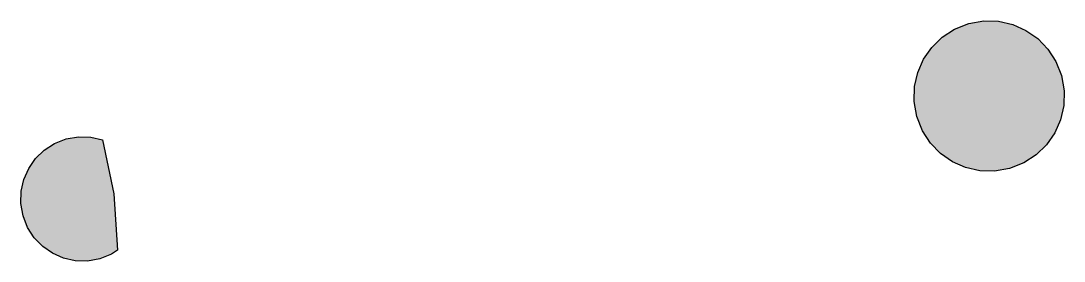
# Model space of a CAD drawing. Extents: x 10.28 to 19.86, y 17.82 to 20.02.
import ezdxf

# ---------------------------------------------------------------- set-up
doc = ezdxf.new("R2010")
doc.units = 0
doc.header["$MEASUREMENT"] = 0
doc.layers.add('EYE', color=7, linetype='CONTINUOUS')

msp = doc.modelspace()

# ---------------------------------------------------------------- hatches: boundary and pattern name
at = {"layer": 'EYE'}
h = msp.add_hatch(color=29, dxfattribs=at)
h.dxf.hatch_style = 2
h.paths.add_polyline_path([(19.832, 19.5234), (19.8562, 19.3857), (19.8526, 19.2501), (19.8231, 19.12), (19.7697, 18.9989), (19.6942, 18.8901), (19.5986, 18.7971), (19.4848, 18.7233), (19.3547, 18.6721), (19.217, 18.6479), (19.0814, 18.6515), (18.9514, 18.681), (18.8302, 18.7344), (18.7214, 18.8099), (18.6284, 18.9055), (18.5546, 19.0193), (18.5034, 19.1494), (18.4792, 19.2871), (18.4828, 19.4227), (18.5123, 19.5528), (18.5657, 19.6739), (18.6412, 19.7827), (18.7368, 19.8757), (18.8506, 19.9495), (18.9807, 20.0007), (19.1184, 20.0249), (19.254, 20.0213), (19.3841, 19.9918), (19.5052, 19.9384), (19.614, 19.8629), (19.707, 19.7673), (19.7808, 19.6535)])
h = msp.add_hatch(color=29, dxfattribs=at)
h.dxf.hatch_style = 2
h.paths.add_polyline_path([(11.1105, 17.8867), (11.0028, 17.8444), (10.8889, 17.8244), (10.7767, 17.8273), (10.669, 17.8517), (10.5687, 17.896), (10.4787, 17.9584), (10.4017, 18.0376), (10.3406, 18.1317), (10.2983, 18.2394), (10.2782, 18.3534), (10.2812, 18.4656), (10.3056, 18.5732), (10.3499, 18.6735), (10.4123, 18.7635), (10.4915, 18.8405), (10.5856, 18.9016), (10.6933, 18.944), (10.8072, 18.964), (10.9195, 18.961), (11.0271, 18.9366), (11.1303, 18.4415), (11.1662, 17.9233)])

# ---------------------------------------------------------------- linework, layer by layer
for points in [[(19.832, 19.5234), (19.8562, 19.3857), (19.8526, 19.2501), (19.8231, 19.12), (19.7697, 18.9989), (19.6942, 18.8901), (19.5986, 18.7971), (19.4848, 18.7233), (19.3547, 18.6721), (19.217, 18.6479), (19.0814, 18.6515), (18.9514, 18.681), (18.8302, 18.7344), (18.7214, 18.8099), (18.6284, 18.9055), (18.5546, 19.0193), (18.5034, 19.1494), (18.4792, 19.2871), (18.4828, 19.4227), (18.5123, 19.5528), (18.5657, 19.6739), (18.6412, 19.7827), (18.7368, 19.8757), (18.8506, 19.9495), (18.9807, 20.0007), (19.1184, 20.0249), (19.254, 20.0213), (19.3841, 19.9918), (19.5052, 19.9384), (19.614, 19.8629), (19.707, 19.7673), (19.7808, 19.6535), (19.832, 19.5234), (19.832, 19.5234)], [(11.1105, 17.8867), (11.0028, 17.8444), (10.8889, 17.8244), (10.7767, 17.8273), (10.669, 17.8517), (10.5687, 17.896), (10.4787, 17.9584), (10.4017, 18.0376), (10.3406, 18.1317), (10.2983, 18.2394), (10.2782, 18.3534), (10.2812, 18.4656), (10.3056, 18.5732), (10.3499, 18.6735), (10.4123, 18.7635), (10.4915, 18.8405), (10.5856, 18.9016), (10.6933, 18.944), (10.8072, 18.964), (10.9195, 18.961), (11.0271, 18.9366), (11.1303, 18.4415), (11.1662, 17.9233), (11.1105, 17.8867)]]:
    msp.add_lwpolyline(points, dxfattribs=at)

doc.saveas('drawing.dxf')
